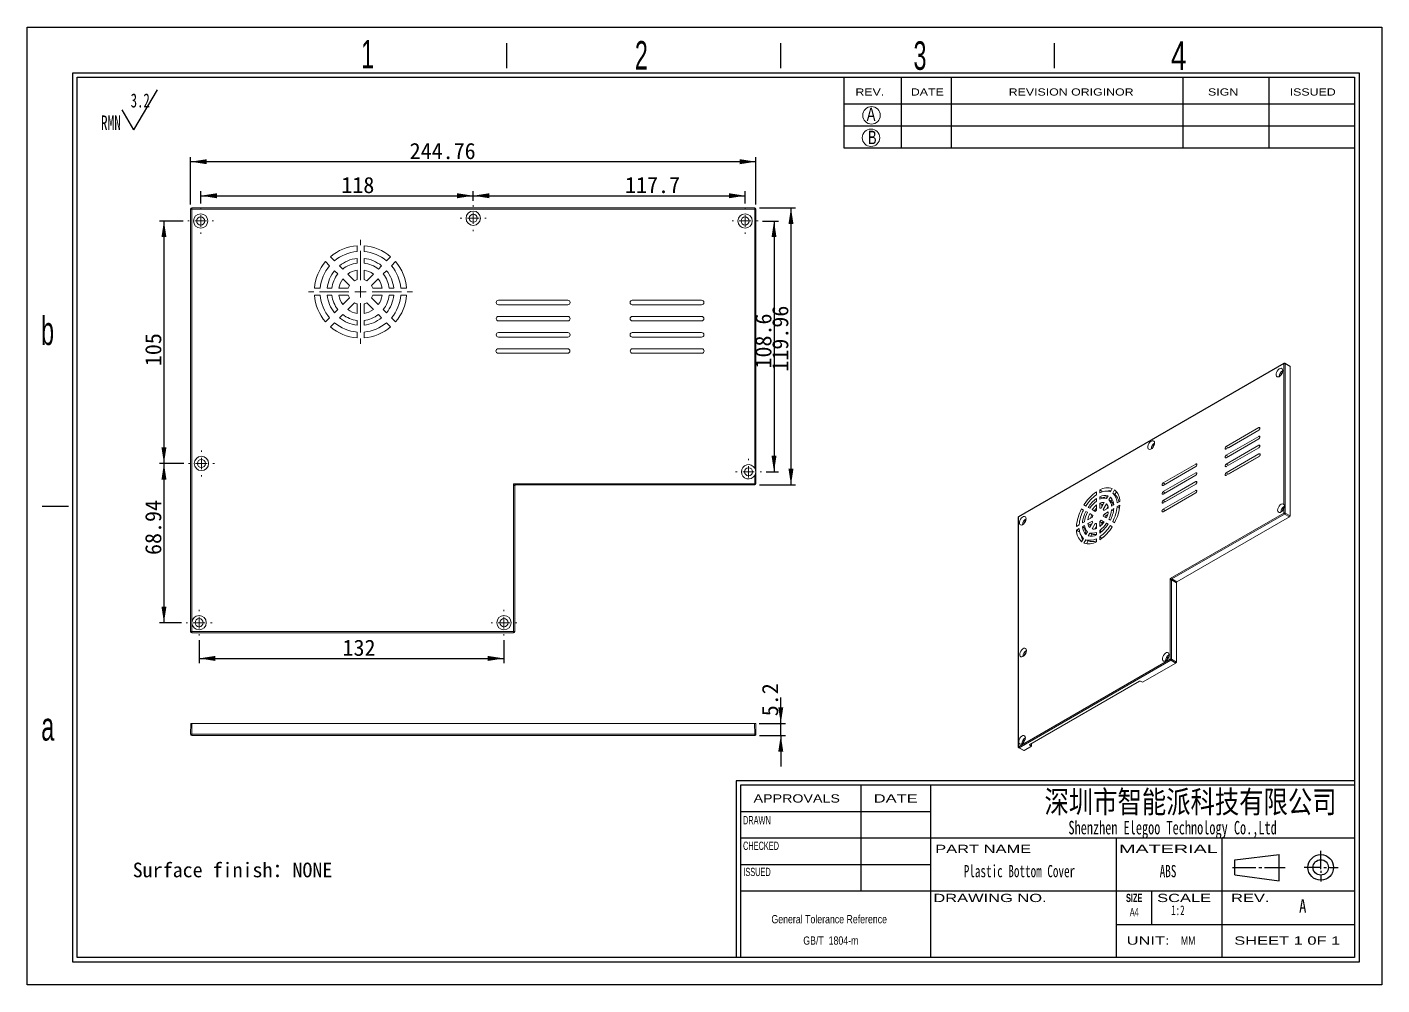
# Model space of a CAD drawing. Header units: millimetres. Extents: x 2 to 295, y 1 to 209.
import ezdxf

# ---------------------------------------------------------------- set-up
doc = ezdxf.new("R2010")
doc.units = ezdxf.units.MM
doc.linetypes.add('CENTER', pattern=[10.16, 6.35, -1.27, 1.27, -1.27])
doc.layers.add('DIM', color=5, linetype='Continuous')
doc.layers.add('SLD-0', color=179, linetype='Continuous')
doc.layers.add('中心线', color=1, linetype='CENTER', lineweight=15)
doc.styles.add('SLDTEXTSTYLE0', font='SIMSUN.TTC', dxfattribs={"width": 0.67})
doc.styles.add('SLDTEXTSTYLE1', font='SIMSUN.TTC', dxfattribs={"width": 0.67})
doc.styles.add('SLDTEXTSTYLE10', font='SIMSUN.TTC', dxfattribs={"width": 0.8, "bigfont": 'bigfont'})
doc.styles.add('SLDTEXTSTYLE11', font='SIMSUN.TTC', dxfattribs={"width": 0.8})
doc.styles.add('SLDTEXTSTYLE12', font='SIMKAI.TTF', dxfattribs={"width": 0.67})
doc.styles.add('SLDTEXTSTYLE13', font='ARIAL.TTF', dxfattribs={"width": 1.7064})
doc.styles.add('SLDTEXTSTYLE14', font='SIMSUN.TTC')
doc.styles.add('SLDTEXTSTYLE2', font='SIMSUN.TTC', dxfattribs={"bigfont": 'bigfont'})
doc.styles.add('SLDTEXTSTYLE3', font='ARIAL.TTF', dxfattribs={"width": 0.63516})
doc.styles.add('SLDTEXTSTYLE4', font='GOTHIC.TTF', dxfattribs={"width": 0.7304})
doc.styles.add('SLDTEXTSTYLE5', font='GOTHIC.TTF', dxfattribs={"width": 0.61171})
doc.styles.add('SLDTEXTSTYLE6', font='ARIALBD.TTF', dxfattribs={"width": 0.63516})
doc.styles.add('SLDTEXTSTYLE7', font='ARIAL.TTF', dxfattribs={"width": 1.422})
doc.styles.add('SLDTEXTSTYLE8', font='ARIAL.TTF', dxfattribs={"width": 0.7584})
doc.styles.add('SLDTEXTSTYLE9', font='ARIAL.TTF', dxfattribs={"width": 1.2324})
doc.dimstyles.new('SLDDIMSTYLE0', dxfattribs={"dimtxt": 3.5, "dimasz": 3.5, "dimexe": 0, "dimexo": 0.0625, "dimgap": 0.875, "dimtad": 2, "dimlfac": 2, "dimrnd": 1e-09, "dimzin": 12, "dimdsep": 46, "dimtxsty": 'SLDTEXTSTYLE0', "dimsah": 1, "dimcen": 0.09, "dimadec": 0, "dimazin": 3, "dimtfac": 1, "dimtofl": 0, "dimtmove": 0, "dimatfit": 3, "dimfxl": 0, "dimfrac": 2, "dimtolj": 1, "dimtzin": 12, "dimarcsym": 0})
doc.dimstyles.new('SLDDIMSTYLE1', dxfattribs={"dimtxt": 3.5, "dimasz": 3.5, "dimexe": 0, "dimexo": 0.0625, "dimgap": 0.875, "dimtad": 2, "dimlfac": 2, "dimrnd": 1e-09, "dimzin": 12, "dimdsep": 46, "dimtxsty": 'SLDTEXTSTYLE0', "dimsah": 1, "dimcen": 0.09, "dimadec": 0, "dimazin": 3, "dimtfac": 1, "dimtmove": 0, "dimatfit": 0, "dimfxl": 0, "dimfrac": 2, "dimtolj": 1, "dimtzin": 12, "dimarcsym": 0})

# ---------------------------------------------------------------- blocks, each defined once
blk = doc.blocks.new('SW_NOTE_0')
at = {"layer": 'SLD-0', "color": 0}
for q in [(12.27, 9.26), (4.6, 4.92)]:
    blk.add_line((7.16, 0.59), q, dxfattribs=at)
at = {"layer": 'SLD-0', "color": 0, "attachment_point": 1, "style": 'SLDTEXTSTYLE0'}
for s, insert, char_height in [('3.2', (6.44, 8.45), 3.032), ('RMN', (0, 3.69), 3.175)]:
    blk.add_mtext(s, dxfattribs=dict(at, insert=insert, char_height=char_height))
blk = doc.blocks.new('SW_NOTE_1')
at = {"layer": 'SLD-0', "color": 0, "char_height": 1.7927, "attachment_point": 2, "style": 'SLDTEXTSTYLE8'}
for s, insert in [('General Tolerance Reference ', (13.02, 2.31)), (' GB/T  1804-m', (13.11, -2.32))]:
    blk.add_mtext(s, dxfattribs=dict(at, insert=insert))
blk = doc.blocks.new('_D')
at = {"layer": 'DIM'}
for p, q in [((37.21, 170.28), (37.21, 180.53)), ((159.59, 179.53), (37.21, 179.53)), ((159.59, 170.28), (159.59, 180.53))]:
    blk.add_line(p, q, dxfattribs=at)
for points in [[(37.21, 179.53), (40.71, 178.99), (40.71, 180.07)], [(159.59, 179.53), (156.09, 180.07), (156.09, 178.99)]]:
    blk.add_solid(points, dxfattribs=at)
at = {"layer": 'DIM', "insert": (84.63, 183.6), "char_height": 3.5, "attachment_point": 1, "style": 'SLDTEXTSTYLE14'}
blk.add_mtext('244.76', dxfattribs=at)
blk = doc.blocks.new('_D_1')
at = {"layer": 'DIM'}
for p, q in [((160.34, 169.53), (168.18, 169.53)), ((167.18, 169.53), (167.18, 109.55)), ((160.34, 109.55), (168.18, 109.55))]:
    blk.add_line(p, q, dxfattribs=at)
for points in [[(167.18, 169.53), (166.64, 166.03), (167.72, 166.03)], [(167.18, 109.55), (167.72, 113.05), (166.64, 113.05)]]:
    blk.add_solid(points, dxfattribs=at)
at = {"layer": 'DIM', "insert": (163.1, 134.07), "char_height": 3.5, "attachment_point": 1, "rotation": 90, "style": 'SLDTEXTSTYLE14'}
blk.add_mtext('119.96', dxfattribs=at)
blk = doc.blocks.new('_D_2')
at = {"layer": 'DIM'}
for p, q in [((39.4, 170.49), (39.4, 173.16)), ((98.4, 171.09), (98.4, 173.16)), ((39.4, 172.16), (98.4, 172.16))]:
    blk.add_line(p, q, dxfattribs=at)
for points in [[(39.4, 172.16), (42.9, 171.62), (42.9, 172.7)], [(98.4, 172.16), (94.9, 172.7), (94.9, 171.62)]]:
    blk.add_solid(points, dxfattribs=at)
at = {"layer": 'DIM', "insert": (69.84, 176.23), "char_height": 3.5, "attachment_point": 1, "style": 'SLDTEXTSTYLE14'}
blk.add_mtext('118', dxfattribs=at)
blk = doc.blocks.new('_D_3')
at = {"layer": 'DIM'}
for p, q in [((98.4, 171.09), (98.4, 173.16)), ((157.25, 170.49), (157.25, 173.16)), ((98.4, 172.16), (157.25, 172.16))]:
    blk.add_line(p, q, dxfattribs=at)
for points in [[(98.4, 172.16), (101.9, 171.62), (101.9, 172.7)], [(157.25, 172.16), (153.75, 172.7), (153.75, 171.62)]]:
    blk.add_solid(points, dxfattribs=at)
at = {"layer": 'DIM', "insert": (131.25, 176.23), "char_height": 3.5, "attachment_point": 1, "style": 'SLDTEXTSTYLE14'}
blk.add_mtext('117.7', dxfattribs=at)
blk = doc.blocks.new('_D_4')
at = {"layer": 'DIM'}
for p, q in [((161.05, 166.69), (164.51, 166.69)), ((163.51, 166.69), (163.51, 112.39)), ((161.8, 112.39), (164.51, 112.39))]:
    blk.add_line(p, q, dxfattribs=at)
for points in [[(163.51, 166.69), (162.97, 163.19), (164.05, 163.19)], [(163.51, 112.39), (164.05, 115.89), (162.97, 115.89)]]:
    blk.add_solid(points, dxfattribs=at)
at = {"layer": 'DIM', "insert": (159.44, 134.75), "char_height": 3.5, "attachment_point": 1, "rotation": 90, "style": 'SLDTEXTSTYLE14'}
blk.add_mtext('108.6', dxfattribs=at)
blk = doc.blocks.new('_D_5')
at = {"layer": 'DIM'}
for p, q in [((39.05, 75.92), (39.05, 70.98)), ((105.05, 75.92), (105.05, 70.98)), ((39.05, 71.98), (105.05, 71.98))]:
    blk.add_line(p, q, dxfattribs=at)
for points in [[(39.05, 71.98), (42.55, 71.44), (42.55, 72.52)], [(105.05, 71.98), (101.55, 72.52), (101.55, 71.44)]]:
    blk.add_solid(points, dxfattribs=at)
at = {"layer": 'DIM', "insert": (70.1, 76.05), "char_height": 3.5, "attachment_point": 1, "style": 'SLDTEXTSTYLE14'}
blk.add_mtext('132', dxfattribs=at)
blk = doc.blocks.new('_D_6')
at = {"layer": 'DIM'}
for p, q in [((35.6, 166.69), (30.44, 166.69)), ((31.44, 166.69), (31.44, 114.19)), ((35.75, 114.19), (30.44, 114.19))]:
    blk.add_line(p, q, dxfattribs=at)
for points in [[(31.44, 166.69), (30.9, 163.19), (31.98, 163.19)], [(31.44, 114.19), (31.98, 117.69), (30.9, 117.69)]]:
    blk.add_solid(points, dxfattribs=at)
at = {"layer": 'DIM', "insert": (27.36, 135.26), "char_height": 3.5, "attachment_point": 1, "rotation": 90, "style": 'SLDTEXTSTYLE14'}
blk.add_mtext('105', dxfattribs=at)
blk = doc.blocks.new('_D_7')
at = {"layer": 'DIM'}
for p, q in [((35.75, 114.19), (30.44, 114.19)), ((31.44, 114.19), (31.44, 79.72)), ((35.25, 79.72), (30.44, 79.72))]:
    blk.add_line(p, q, dxfattribs=at)
for points in [[(31.44, 114.19), (30.9, 110.69), (31.98, 110.69)], [(31.44, 79.72), (31.98, 83.22), (30.9, 83.22)]]:
    blk.add_solid(points, dxfattribs=at)
at = {"layer": 'DIM', "insert": (27.36, 94.38), "char_height": 3.5, "attachment_point": 1, "rotation": 90, "style": 'SLDTEXTSTYLE14'}
blk.add_mtext('68.94', dxfattribs=at)
blk = doc.blocks.new('SW_CENTERMARKSYMBOL_0')
at = {"layer": '中心线', "color": 0}
for p, q in [((0, 2.5), (0, 11.25)), ((-2.5, 0), (-11.25, 0)), ((0, 0), (-1.25, 0)), ((0, 0), (0, 1.25)), ((0, 0), (0, -1.25)), ((0, 0), (1.25, 0)), ((2.5, 0), (11.25, 0)), ((0, -2.5), (0, -11.25))]:
    blk.add_line(p, q, dxfattribs=at)
blk = doc.blocks.new('SW_CENTERMARKSYMBOL_1')
at = {"layer": '中心线', "color": 0}
for p, q in [((-2.5, 0), (-2.8, 0)), ((0, 0), (-1.25, 0)), ((0, 2.5), (0, 2.8)), ((0, 0), (0, 1.25)), ((0, 0), (0, -1.25)), ((0, 0), (1.25, 0)), ((2.5, 0), (2.8, 0)), ((0, -2.5), (0, -2.8))]:
    blk.add_line(p, q, dxfattribs=at)
blk = doc.blocks.new('SW_CENTERMARKSYMBOL_2')
at = {"layer": '中心线', "color": 0}
for p, q in [((-2.5, 0), (-2.8, 0)), ((0, 0), (-1.25, 0)), ((0, 2.5), (0, 2.8)), ((0, 0), (0, 1.25)), ((0, 0), (0, -1.25)), ((0, 0), (1.25, 0)), ((2.5, 0), (2.8, 0)), ((0, -2.5), (0, -2.8))]:
    blk.add_line(p, q, dxfattribs=at)
blk = doc.blocks.new('SW_CENTERMARKSYMBOL_3')
at = {"layer": '中心线', "color": 0}
for p, q in [((-2.5, 0), (-2.8, 0)), ((0, 0), (-1.25, 0)), ((0, 2.5), (0, 2.8)), ((0, 0), (0, 1.25)), ((0, 0), (0, -1.25)), ((0, 0), (1.25, 0)), ((2.5, 0), (2.8, 0)), ((0, -2.5), (0, -2.8))]:
    blk.add_line(p, q, dxfattribs=at)
blk = doc.blocks.new('SW_CENTERMARKSYMBOL_4')
at = {"layer": '中心线', "color": 0}
for p, q in [((-2.5, 0), (-2.8, 0)), ((0, 0), (-1.25, 0)), ((0, 2.5), (0, 2.8)), ((0, 0), (0, 1.25)), ((0, 0), (0, -1.25)), ((0, 0), (1.25, 0)), ((2.5, 0), (2.8, 0)), ((0, -2.5), (0, -2.8))]:
    blk.add_line(p, q, dxfattribs=at)
blk = doc.blocks.new('SW_CENTERMARKSYMBOL_5')
at = {"layer": '中心线', "color": 0}
for p, q in [((-2.5, 0), (-2.8, 0)), ((0, 0), (-1.25, 0)), ((0, 2.5), (0, 2.8)), ((0, 0), (0, 1.25)), ((0, 0), (0, -1.25)), ((0, 0), (1.25, 0)), ((2.5, 0), (2.8, 0)), ((0, -2.5), (0, -2.8))]:
    blk.add_line(p, q, dxfattribs=at)
blk = doc.blocks.new('SW_CENTERMARKSYMBOL_6')
at = {"layer": '中心线', "color": 0}
for p, q in [((-2.5, 0), (-2.8, 0)), ((0, 0), (-1.25, 0)), ((0, 2.5), (0, 2.8)), ((0, 0), (0, 1.25)), ((0, 0), (0, -1.25)), ((0, 0), (1.25, 0)), ((2.5, 0), (2.8, 0)), ((0, -2.5), (0, -2.8))]:
    blk.add_line(p, q, dxfattribs=at)
blk = doc.blocks.new('SW_CENTERMARKSYMBOL_7')
at = {"layer": '中心线', "color": 0}
for p, q in [((-2.5, 0), (-2.8, 0)), ((0, 0), (-1.25, 0)), ((0, 2.5), (0, 2.8)), ((0, 0), (0, 1.25)), ((0, 0), (0, -1.25)), ((0, 0), (1.25, 0)), ((2.5, 0), (2.8, 0)), ((0, -2.5), (0, -2.8))]:
    blk.add_line(p, q, dxfattribs=at)
blk = doc.blocks.new('_D_8')
at = {"layer": 'DIM'}
for p, q in [((164.97, 57.91), (164.97, 63.54)), ((160.3, 57.91), (165.97, 57.91)), ((164.97, 55.31), (164.97, 57.91)), ((160.34, 55.31), (165.97, 55.31)), ((164.97, 55.31), (164.97, 48.58))]:
    blk.add_line(p, q, dxfattribs=at)
for points in [[(164.97, 57.91), (165.51, 61.41), (164.43, 61.41)], [(164.97, 55.31), (164.43, 51.81), (165.51, 51.81)]]:
    blk.add_solid(points, dxfattribs=at)
at = {"layer": 'DIM', "insert": (160.9, 59.46), "char_height": 3.5, "attachment_point": 1, "rotation": 90, "style": 'SLDTEXTSTYLE14'}
blk.add_mtext('5.2', dxfattribs=at)

msp = doc.modelspace()

# ---------------------------------------------------------------- linework, layer by layer
at = {"color": 7, "linetype": 'Continuous', "lineweight": 15}
for p, q in [((37.4561, 169.2818), (37.2062, 169.2818)), ((37.2062, 77.7848), (37.2062, 169.2818)), ((37.4561, 169.5318), (37.4561, 169.2818)), ((37.4561, 169.5318), (159.3381, 169.5318)), ((37.4561, 169.2818), (37.4561, 77.7848)), ((159.3381, 169.2818), (37.4561, 169.2818)), ((159.3381, 169.2818), (159.3381, 169.5318)), ((159.3381, 113.1682), (159.3381, 169.2818)), ((159.5881, 169.2818), (159.3381, 169.2818)), ((159.5881, 169.2818), (159.5881, 109.7998)), ((73.2471, 161.3377), (73.2471, 160.0836)), ((74.7471, 161.3377), (74.7471, 160.0836)), ((67.4763, 158.9473), (68.363, 158.0606)), ((73.2471, 158.5769), (73.2471, 157.5707)), ((74.7471, 158.5769), (74.7471, 157.5707)), ((79.6312, 158.0606), (80.5179, 158.9473)), ((66.4156, 157.8866), (67.3024, 156.9999)), ((68.3678, 155.9345), (69.0793, 155.223)), ((69.4284, 156.9952), (70.14, 156.2836)), ((73.2471, 156.0562), (73.2471, 154.0116)), ((74.7471, 156.0562), (74.7471, 154.0116)), ((77.8543, 156.2836), (78.5658, 156.9952)), ((78.9149, 155.223), (79.6265, 155.9345)), ((80.6919, 156.9999), (81.5786, 157.8866)), ((70.1502, 154.1521), (71.5959, 152.7063)), ((71.2108, 155.2128), (72.6566, 153.767)), ((75.3376, 153.767), (76.7834, 155.2128)), ((76.3983, 152.7063), (77.8441, 154.1521)), ((64.0253, 152.1158), (65.2793, 152.1158)), ((64.0253, 150.6158), (65.2793, 150.6158)), ((66.786, 152.1158), (67.7923, 152.1158)), ((66.786, 150.6158), (67.7923, 150.6158)), ((69.3067, 152.1158), (71.3514, 152.1158)), ((69.3067, 150.6158), (71.3514, 150.6158)), ((70.1502, 148.5795), (71.5959, 150.0253)), ((76.3983, 150.0253), (77.8441, 148.5795)), ((76.6429, 152.1158), (78.6875, 152.1158)), ((76.6429, 150.6158), (78.6875, 150.6158)), ((80.2019, 152.1158), (81.2082, 152.1158)), ((80.2019, 150.6158), (81.2082, 150.6158)), ((82.7149, 152.1158), (83.9689, 152.1158)), ((82.7149, 150.6158), (83.9689, 150.6158)), ((68.3678, 146.7971), (69.0793, 147.5087)), ((71.2108, 147.5189), (72.6566, 148.9647)), ((73.2471, 148.7201), (73.2471, 146.6754)), ((74.7471, 148.7201), (74.7471, 146.6754)), ((75.3376, 148.9647), (76.7834, 147.5189)), ((78.9149, 147.5087), (79.6265, 146.7971)), ((118.8605, 149.5408), (103.8605, 149.5408)), ((103.8605, 148.5408), (118.8605, 148.5408)), ((147.8337, 149.5408), (132.8337, 149.5408)), ((132.8337, 148.5408), (147.8337, 148.5408)), ((66.4156, 144.845), (67.3024, 145.7317)), ((67.4763, 143.7843), (68.363, 144.6711)), ((69.4284, 145.7365), (70.14, 146.448)), ((73.2471, 145.161), (73.2471, 144.1547)), ((74.7471, 145.161), (74.7471, 144.1547)), ((77.8543, 146.448), (78.5658, 145.7365)), ((79.6312, 144.6711), (80.5179, 143.7843)), ((80.6919, 145.7317), (81.5786, 144.845)), ((118.8605, 146.0408), (103.8605, 146.0408)), ((103.8605, 145.0408), (118.8605, 145.0408)), ((147.8337, 146.0408), (132.8337, 146.0408)), ((132.8337, 145.0408), (147.8337, 145.0408)), ((73.2471, 142.648), (73.2471, 141.394)), ((74.7471, 142.648), (74.7471, 141.394)), ((118.8605, 142.5408), (103.8605, 142.5408)), ((103.8605, 141.5408), (118.8605, 141.5408)), ((147.8337, 142.5408), (132.8337, 142.5408)), ((132.8337, 141.5408), (147.8337, 141.5408)), ((118.8105, 139.0408), (103.8105, 139.0408)), ((103.8105, 138.0408), (118.8105, 138.0408)), ((147.8837, 139.0408), (132.8837, 139.0408)), ((132.8837, 138.0408), (147.8837, 138.0408)), ((273.8984, 135.8363), (216.4427, 102.6678)), ((273.9329, 135.9126), (216.4772, 102.7441)), ((273.8984, 105.2902), (273.8984, 135.8363)), ((275.1895, 135.2388), (274.1039, 135.91)), ((274.1361, 135.8351), (274.1361, 103.4554)), ((275.2226, 135.1633), (274.1361, 135.8351)), ((275.2226, 102.8283), (275.2226, 135.1633)), ((268.4752, 121.9593), (261.4041, 117.8773)), ((261.4041, 117.3329), (268.4752, 121.415)), ((268.4812, 121.4185), (261.8755, 117.6051)), ((268.4752, 120.0541), (261.4041, 115.972)), ((261.4041, 115.4277), (268.4752, 119.5097)), ((268.4752, 118.1488), (261.4041, 114.0667)), ((261.8755, 117.6051), (261.4041, 117.8773)), ((261.4041, 113.5224), (268.4752, 117.6044)), ((261.8755, 117.6051), (261.8695, 117.6016)), ((268.4812, 119.5132), (261.8755, 115.6999)), ((268.4812, 117.608), (261.8755, 113.7946)), ((261.8755, 117.6051), (261.8755, 117.605)), ((261.8755, 115.6999), (261.4041, 115.972)), ((268.4987, 116.2571), (261.4277, 112.1751)), ((261.4277, 111.6307), (268.4987, 115.7128)), ((261.8755, 115.6999), (261.8695, 115.6963)), ((261.8755, 115.6999), (261.8755, 115.6998)), ((268.5047, 115.7163), (261.8991, 111.903)), ((159.3381, 109.7998), (159.3381, 111.6135)), ((254.8171, 114.0746), (247.746, 109.9926)), ((247.746, 109.4482), (254.8171, 113.5303)), ((254.8171, 112.1694), (247.746, 108.0873)), ((247.746, 107.543), (254.8171, 111.625)), ((254.8231, 113.5338), (248.2174, 109.7205)), ((254.8231, 111.6286), (248.2174, 107.8152)), ((261.8755, 113.7946), (261.4041, 114.0667)), ((261.8991, 111.903), (261.4277, 112.1751)), ((261.8755, 113.7946), (261.8695, 113.7911)), ((261.8755, 113.7946), (261.8755, 113.7945)), ((261.8991, 111.903), (261.8931, 111.8994)), ((107.1381, 109.7998), (159.3381, 109.7998)), ((107.1381, 77.7848), (107.1381, 109.7998)), ((107.3881, 109.2999), (107.1381, 109.7998)), ((107.1381, 109.7998), (107.638, 109.5499)), ((107.3881, 109.2999), (107.3881, 77.7848)), ((159.3381, 109.5499), (107.638, 109.5499)), ((159.3381, 109.7998), (159.5881, 109.7998)), ((159.3381, 109.5499), (159.3381, 109.7998)), ((236.3242, 108.0368), (236.7422, 108.7608)), ((254.8171, 110.2641), (247.746, 106.1821)), ((248.2174, 109.7205), (247.746, 109.9926)), ((247.746, 105.6377), (254.8171, 109.7198)), ((248.2174, 109.7205), (248.2114, 109.7169)), ((254.8231, 109.7233), (248.2174, 105.9099)), ((248.2174, 109.7205), (248.2174, 109.7204)), ((233.3147, 108.0833), (233.3147, 107.4007)), ((233.3147, 106.5805), (233.3147, 106.0327)), ((234.0218, 108.4915), (234.0218, 107.8089)), ((234.4932, 108.2194), (234.0218, 108.4915)), ((234.0218, 106.9887), (234.0218, 106.4409)), ((234.0218, 106.9887), (234.4932, 106.7166)), ((234.0218, 105.6165), (234.0218, 104.5035)), ((234.0218, 105.6165), (234.4932, 105.3444)), ((234.3002, 104.5311), (234.9817, 105.7115)), ((234.4932, 108.0023), (234.4932, 108.2194)), ((234.4932, 106.6016), (234.4932, 106.7166)), ((235.4865, 106.5859), (235.822, 107.1669)), ((235.9865, 106.2972), (236.322, 106.8781)), ((236.4579, 106.025), (235.9865, 106.2972)), ((236.6961, 106.4376), (236.4579, 106.025)), ((236.8242, 107.748), (237.2422, 108.472)), ((237.2956, 107.4759), (236.8242, 107.748)), ((237.644, 108.0793), (237.2956, 107.4759)), ((237.7779, 105.6399), (238.369, 105.9811)), ((254.7935, 108.3453), (247.7224, 104.2632)), ((247.7224, 103.7189), (254.7935, 107.8009)), ((248.2174, 107.8152), (247.746, 108.0873)), ((248.2174, 105.9099), (247.746, 106.1821)), ((254.7995, 107.8045), (248.1938, 103.9911)), ((248.2174, 107.8152), (248.2114, 107.8117)), ((248.2174, 105.9099), (248.2114, 105.9064)), ((248.2174, 107.8152), (248.2174, 107.8151)), ((248.2174, 105.9099), (248.2174, 105.9099)), ((216.4427, 102.6678), (216.4427, 52.8605)), ((230.0943, 104.3456), (230.5123, 104.1043)), ((230.5943, 105.2117), (231.0123, 104.9703)), ((231.0124, 104.9703), (230.5943, 105.2117)), ((231.0146, 103.8142), (231.35, 103.6205)), ((231.5146, 104.6803), (231.85, 104.4866)), ((231.5146, 104.6803), (231.85, 104.4866)), ((231.8548, 103.329), (232.5363, 102.9354)), ((232.3548, 104.195), (233.0363, 103.8015)), ((232.3548, 104.195), (232.8262, 103.9229)), ((233.0364, 103.8015), (232.8262, 103.9229)), ((233.3147, 105.2083), (233.3147, 104.0953)), ((234.4932, 104.8654), (234.4932, 105.3444)), ((234.8002, 104.2423), (235.4817, 105.4228)), ((235.0786, 104.0816), (234.8002, 104.2423)), ((234.8002, 102.7829), (235.4817, 102.3893)), ((235.2716, 102.5108), (234.8002, 102.7829)), ((234.9155, 103.9874), (235.8793, 104.5439)), ((234.9155, 103.1709), (235.8793, 103.7273)), ((235.3869, 102.8988), (234.9155, 103.1709)), ((235.7499, 103.1084), (235.3869, 102.8988)), ((235.7991, 104.8838), (235.4645, 104.3044)), ((236.5932, 104.956), (237.0676, 105.2298)), ((236.5932, 104.1395), (237.0676, 104.4133)), ((237.0002, 103.9045), (236.5932, 104.1395)), ((237.7779, 104.8233), (238.369, 105.1646)), ((238.2493, 104.5512), (237.7779, 104.8233)), ((238.3096, 104.586), (238.2493, 104.5512)), ((248.1938, 103.9911), (247.7224, 104.2632)), ((248.1938, 103.9911), (248.1878, 103.9875)), ((248.2174, 104.0047), (248.2174, 104.0046)), ((249.2911, 89.2511), (273.8984, 103.4566)), ((274.0183, 103.2514), (249.6466, 89.1819)), ((273.8984, 103.4566), (273.8984, 104.4439)), ((275.1047, 102.6242), (274.0183, 103.2514)), ((274.1361, 103.4554), (275.2226, 102.8283)), ((216.3939, 102.5998), (216.3939, 52.7924)), ((228.9675, 100.5537), (229.5586, 100.895)), ((228.9675, 99.7372), (229.5586, 100.0785)), ((229.4389, 99.4651), (228.9675, 99.7372)), ((230.2689, 101.305), (230.7433, 101.5789)), ((230.2689, 100.4885), (230.7433, 100.7623)), ((230.2689, 100.4885), (230.7403, 100.2164)), ((230.8398, 100.2738), (230.7403, 100.2164)), ((231.4572, 101.991), (232.421, 102.5474)), ((231.4572, 101.1745), (232.421, 101.7309)), ((231.4572, 101.1745), (231.9286, 100.9023)), ((231.8548, 100.2955), (232.5363, 101.476)), ((232.3434, 101.1418), (231.9286, 100.9023)), ((232.3548, 100.0068), (233.0363, 101.1873)), ((233.3147, 100.5808), (232.9802, 100.0013)), ((233.0363, 101.1873), (233.3147, 101.0266)), ((233.3147, 101.2148), (233.3147, 100.1018)), ((234.0218, 101.623), (234.0218, 100.51)), ((234.4932, 101.3509), (234.0218, 101.623)), ((234.3002, 101.9169), (234.9817, 101.5233)), ((234.4932, 100.9316), (234.4932, 101.3509)), ((235.4818, 102.3894), (235.2716, 102.5108)), ((235.4865, 101.2318), (235.822, 101.0381)), ((235.9865, 102.0978), (236.322, 101.9041)), ((236.322, 101.9041), (235.9865, 102.0978)), ((236.3242, 100.748), (236.7422, 100.5067)), ((236.8242, 101.6141), (237.2422, 101.3727)), ((237.2422, 101.3727), (236.8242, 101.6141)), ((250.7331, 88.5547), (275.1047, 102.6242)), ((229.6268, 99.5735), (229.4389, 99.4651)), ((230.0943, 97.2463), (230.5123, 97.9703)), ((230.5943, 96.9576), (231.0123, 97.6816)), ((231.0123, 97.6816), (231.4837, 97.4094)), ((231.0146, 98.8402), (231.35, 99.4212)), ((231.4837, 97.4094), (231.1353, 96.8059)), ((231.5146, 98.5515), (231.85, 99.1324)), ((231.85, 99.1324), (232.3214, 98.8603)), ((232.3214, 98.8603), (232.0831, 98.4476)), ((233.3147, 99.2774), (233.3147, 98.7296)), ((233.3147, 97.9094), (233.3147, 97.2268)), ((234.0218, 99.6856), (234.0218, 99.1378)), ((234.4289, 99.4506), (234.0218, 99.6856)), ((234.0218, 98.3176), (234.0218, 97.635)), ((234.4932, 98.0455), (234.0218, 98.3176)), ((234.4932, 97.9758), (234.4932, 98.0455)), ((249.2911, 71.8234), (249.2911, 89.2511)), ((249.5288, 88.9778), (249.5288, 71.8222)), ((250.6152, 88.3506), (249.5288, 88.9778)), ((249.6466, 89.1819), (250.7331, 88.5547)), ((250.6152, 71.1951), (250.6152, 88.3506)), ((37.2062, 77.7848), (37.4561, 77.7848)), ((37.4561, 77.7848), (107.1381, 77.7848)), ((37.4561, 77.7848), (37.4561, 77.5349)), ((107.1381, 77.5349), (37.4561, 77.5349)), ((107.1381, 77.5349), (107.1381, 77.7848)), ((107.1381, 77.7848), (107.3881, 77.7848)), ((216.4427, 52.8605), (249.2911, 71.8234)), ((249.411, 71.6182), (216.5626, 52.6552)), ((243.2778, 66.8232), (250.4974, 70.991)), ((250.4974, 70.991), (249.411, 71.6182)), ((249.5288, 71.8222), (250.6152, 71.1951)), ((242.6414, 67.044), (218.8608, 53.3158)), ((242.8771, 67.0464), (243.2778, 66.8232)), ((37.2062, 55.5652), (37.2471, 57.9108)), ((37.2471, 57.9108), (37.4971, 57.9108)), ((37.4971, 57.9108), (37.4561, 55.5652)), ((159.2971, 57.9108), (37.4971, 57.9108)), ((159.3381, 55.5652), (159.2971, 57.9108)), ((159.2971, 57.9108), (159.5471, 57.9108)), ((159.5471, 57.9108), (159.5881, 55.5652)), ((37.4561, 55.5652), (37.4561, 55.3108)), ((37.4561, 55.5652), (159.3381, 55.5652)), ((159.3381, 55.3108), (37.4561, 55.3108)), ((159.3381, 55.3108), (159.3381, 55.5652)), ((217.6876, 52.0503), (219.2615, 52.9588)), ((219.2615, 52.9588), (218.8608, 53.1821)), ((219.2269, 53.4437), (219.1547, 53.4854)), ((219.2615, 52.9588), (219.2615, 53.3674)), ((216.4816, 52.6456), (217.6058, 52.0412)), ((216.5626, 52.6552), (217.6876, 52.0503))]:
    msp.add_line(p, q, dxfattribs=at)
at = {"color": 8, "linetype": 'Continuous', "lineweight": 15}
for p, q in [((268.7109, 121.8232), (268.4752, 121.9593)), ((268.7109, 119.918), (268.4752, 120.0541)), ((268.7109, 118.0127), (268.4752, 118.1488)), ((268.7344, 116.1211), (268.4987, 116.2571)), ((255.0528, 113.9386), (254.8171, 114.0746)), ((255.0528, 112.0333), (254.8171, 112.1694)), ((255.0528, 110.1281), (254.8171, 110.2641)), ((255.0292, 108.2092), (254.7935, 108.3453)), ((218.8608, 53.3158), (218.8608, 53.1821)), ((219.2615, 53.3674), (219.1058, 53.4572))]:
    msp.add_line(p, q, dxfattribs=at)
at = {"color": 7, "linetype": 'Continuous', "lineweight": 15, "flags": 128}
for points in [[(273.6434, 134.2786), (273.6038, 134.5297), (273.4893, 134.7079), (273.3123, 134.7939), (273.092, 134.7783), (272.8523, 134.6629), (272.6192, 134.4601), (272.4178, 134.1919), (272.2701, 133.8874), (272.192, 133.5796), (272.192, 133.3019), (272.2701, 133.0843), (272.4178, 132.9504), (272.6192, 132.9147), (272.8523, 132.9811), (273.092, 133.1424), (273.3123, 133.3812), (273.4893, 133.6714), (273.6038, 133.9818), (273.6434, 134.2786)], [(268.4752, 121.415), (268.5654, 121.4877), (268.6418, 121.5909), (268.6929, 121.7087), (268.7109, 121.8232), (268.6929, 121.917), (268.6418, 121.9758), (268.5654, 121.9907), (268.4752, 121.9593)], [(245.9012, 118.59), (245.8616, 118.8412), (245.7471, 119.0193), (245.5702, 119.1053), (245.3499, 119.0897), (245.1102, 118.9743), (244.877, 118.7715), (244.6756, 118.5033), (244.5279, 118.1988), (244.4498, 117.891), (244.4498, 117.6133), (244.5279, 117.3957), (244.6756, 117.2618), (244.877, 117.2261), (245.1102, 117.2925), (245.3499, 117.4538), (245.5702, 117.6926), (245.7471, 117.9828), (245.8616, 118.2932), (245.9012, 118.59)], [(261.4041, 117.8773), (261.3139, 117.8045), (261.2374, 117.7013), (261.1863, 117.5835), (261.1684, 117.469), (261.1863, 117.3752), (261.2374, 117.3164), (261.3139, 117.3016), (261.4041, 117.3329)], [(268.4752, 119.5097), (268.5654, 119.5825), (268.6418, 119.6856), (268.6929, 119.8034), (268.7109, 119.9179), (268.6929, 120.0117), (268.6418, 120.0705), (268.5654, 120.0854), (268.4752, 120.0541)], [(268.4752, 117.6044), (268.5654, 117.6772), (268.6418, 117.7804), (268.6929, 117.8982), (268.7109, 118.0127), (268.6929, 118.1065), (268.6418, 118.1653), (268.5654, 118.1801), (268.4752, 118.1488)], [(261.4041, 115.972), (261.3139, 115.8992), (261.2374, 115.7961), (261.1863, 115.6783), (261.1684, 115.5638), (261.1863, 115.47), (261.2374, 115.4112), (261.3139, 115.3963), (261.4041, 115.4277)], [(268.4987, 115.7128), (268.5889, 115.7856), (268.6654, 115.8887), (268.7165, 116.0065), (268.7344, 116.121), (268.7165, 116.2148), (268.6654, 116.2736), (268.5889, 116.2885), (268.4987, 116.2571)], [(254.8171, 113.5303), (254.9072, 113.6031), (254.9837, 113.7062), (255.0348, 113.824), (255.0528, 113.9385), (255.0348, 114.0323), (254.9837, 114.0911), (254.9072, 114.106), (254.8171, 114.0746)], [(254.8171, 111.625), (254.9072, 111.6978), (254.9837, 111.801), (255.0348, 111.9188), (255.0528, 112.0333), (255.0348, 112.1271), (254.9837, 112.1859), (254.9072, 112.2007), (254.8171, 112.1694)], [(261.4041, 114.0667), (261.3139, 113.994), (261.2374, 113.8908), (261.1863, 113.773), (261.1684, 113.6585), (261.1863, 113.5647), (261.2374, 113.5059), (261.3139, 113.491), (261.4041, 113.5224)], [(261.4277, 112.1751), (261.3375, 112.1023), (261.261, 111.9992), (261.2099, 111.8814), (261.192, 111.7668), (261.2099, 111.673), (261.261, 111.6142), (261.3375, 111.5994), (261.4277, 111.6307)], [(247.746, 109.9926), (247.6558, 109.9198), (247.5793, 109.8167), (247.5282, 109.6989), (247.5103, 109.5844), (247.5282, 109.4906), (247.5793, 109.4318), (247.6558, 109.4169), (247.746, 109.4482)], [(254.8171, 109.7198), (254.9072, 109.7926), (254.9837, 109.8957), (255.0348, 110.0135), (255.0528, 110.128), (255.0348, 110.2218), (254.9837, 110.2806), (254.9072, 110.2955), (254.8171, 110.2641)], [(236.531, 108.3949), (236.0678, 108.333), (235.5293, 108.1843)], [(247.746, 108.0873), (247.6558, 108.0146), (247.5793, 107.9114), (247.5282, 107.7936), (247.5103, 107.6791), (247.5282, 107.5853), (247.5793, 107.5265), (247.6558, 107.5116), (247.746, 107.543)], [(247.746, 106.1821), (247.6558, 106.1093), (247.5793, 106.0062), (247.5282, 105.8884), (247.5103, 105.7738), (247.5282, 105.68), (247.5793, 105.6212), (247.6558, 105.6064), (247.746, 105.6377)], [(254.7935, 107.8009), (254.8837, 107.8737), (254.9601, 107.9768), (255.0112, 108.0946), (255.0292, 108.2091), (255.0112, 108.3029), (254.9601, 108.3618), (254.8837, 108.3766), (254.7935, 108.3453)], [(218.0883, 102.2074), (218.0487, 102.4585), (217.9343, 102.6367), (217.7573, 102.7227), (217.537, 102.7071), (217.2973, 102.5916), (217.0641, 102.3888), (216.8628, 102.1207), (216.715, 101.8162), (216.6369, 101.5084), (216.6369, 101.2306), (216.715, 101.013), (216.8628, 100.8791), (217.0641, 100.8435), (217.2973, 100.9099), (217.537, 101.0712), (217.7573, 101.3099), (217.9343, 101.6002), (218.0487, 101.9106), (218.0883, 102.2074)], [(247.7224, 104.2632), (247.6322, 104.1904), (247.5557, 104.0873), (247.5047, 103.9695), (247.4867, 103.855), (247.5047, 103.7612), (247.5557, 103.7024), (247.6322, 103.6875), (247.7224, 103.7189)], [(273.8984, 105.2902), (273.7472, 105.415), (273.545, 105.443), (273.3132, 105.3713), (273.0765, 105.2074), (272.8599, 104.9688), (272.6864, 104.6807), (272.5743, 104.3737), (272.5356, 104.0803), (272.5743, 103.8316), (272.6864, 103.654), (272.8599, 103.5663), (273.0765, 103.5778), (273.3132, 103.6873), (273.545, 103.8831), (273.7472, 104.1446), (273.8984, 104.4439)], [(218.159, 73.6693), (218.1195, 73.9204), (218.005, 74.0986), (217.828, 74.1846), (217.6077, 74.169), (217.368, 74.0535), (217.1349, 73.8507), (216.9335, 73.5826), (216.7858, 73.2781), (216.7077, 72.9703), (216.7077, 72.6925), (216.7858, 72.4749), (216.9335, 72.341), (217.1349, 72.3053), (217.368, 72.3718), (217.6077, 72.5331), (217.828, 72.7718), (218.005, 73.0621), (218.1195, 73.3725), (218.159, 73.6693)], [(249.036, 72.7314), (248.9964, 72.9825), (248.882, 73.1607), (248.705, 73.2467), (248.4847, 73.2311), (248.245, 73.1156), (248.0119, 72.9128), (247.8105, 72.6447), (247.6628, 72.3402), (247.5847, 72.0324), (247.5847, 71.7546), (247.6628, 71.537), (247.8105, 71.4031), (248.0119, 71.3675), (248.245, 71.4339), (248.4847, 71.5952), (248.705, 71.8339), (248.882, 72.1242), (248.9964, 72.4346), (249.036, 72.7314)], [(217.9233, 54.7704), (217.8838, 55.0215), (217.7693, 55.1997), (217.5923, 55.2857), (217.372, 55.2701), (217.1323, 55.1546), (216.8992, 54.9519), (216.6978, 54.6837), (216.5501, 54.3792), (216.472, 54.0714), (216.472, 53.7937), (216.5501, 53.576), (216.6978, 53.4421), (216.8992, 53.4065), (217.1323, 53.4729), (217.372, 53.6342), (217.5923, 53.8729), (217.7693, 54.1632), (217.8838, 54.4736), (217.9233, 54.7704)]]:
    msp.add_lwpolyline(points, dxfattribs=at)
at = {"color": 7, "linetype": 'Continuous', "lineweight": 15}
for centre, radius in [((39.3971, 166.6908), 1.55), ((39.3971, 166.6908), 0.875), ((98.3971, 167.2908), 1.55), ((98.3971, 167.2908), 0.875), ((157.2471, 166.6908), 1.55), ((157.2471, 166.6908), 0.875), ((39.5471, 114.1908), 1.55), ((39.5471, 114.1908), 0.875), ((157.9971, 112.3908), 0.875), ((39.0471, 79.7232), 1.55), ((39.0471, 79.7232), 0.875), ((105.0471, 79.7232), 1.55), ((105.0471, 79.7232), 0.875)]:
    msp.add_circle(centre, radius, dxfattribs=at)
for centre, radius, start, end in [((37.4561, 169.2818), 0.25, 90, 180), ((159.3381, 169.2818), 0.25, 0, 90), ((73.9971, 151.3658), 10, 94.301222, 130.698778), ((73.9971, 151.3658), 10, 49.301222, 85.698778), ((73.9971, 151.3658), 8.75, 94.9171, 130.0829), ((73.9971, 151.3658), 7.25, 95.937772, 129.062228), ((73.9971, 151.3658), 8.75, 49.9171, 85.0829), ((73.9971, 151.3658), 7.25, 50.937772, 84.062228), ((73.9971, 151.3658), 10, 139.301222, 175.698778), ((73.9971, 151.3658), 8.75, 139.9171, 175.0829), ((73.9971, 151.3658), 7.25, 140.937772, 174.062228), ((73.9971, 151.3658), 6.25, 96.892103, 128.107897), ((73.9971, 151.3658), 4.75, 99.08472, 125.91528), ((73.9971, 151.3658), 6.25, 51.892103, 83.107897), ((73.9971, 151.3658), 4.75, 54.08472, 80.91528), ((73.9971, 151.3658), 7.25, 5.937772, 39.062228), ((73.9971, 151.3658), 8.75, 4.9171, 40.0829), ((73.9971, 151.3658), 10, 4.301222, 40.698778), ((73.9971, 151.3658), 6.25, 141.892103, 173.107897), ((73.9971, 151.3658), 4.75, 144.08472, 170.91528), ((73.9971, 151.3658), 2.75, 150.82662, 164.17338), ((73.9971, 151.3658), 2.75, 105.82662, 119.17338), ((73.9971, 151.3658), 2.75, 60.82662, 74.17338), ((73.9971, 151.3658), 2.75, 15.82662, 29.17338), ((73.9971, 151.3658), 4.75, 9.08472, 35.91528), ((73.9971, 151.3658), 6.25, 6.892103, 38.107897), ((73.9971, 151.3658), 10, 184.301222, 220.698778), ((73.9971, 151.3658), 8.75, 184.9171, 220.0829), ((73.9971, 151.3658), 7.25, 185.937772, 219.062228), ((73.9971, 151.3658), 6.25, 186.892103, 218.107897), ((73.9971, 151.3658), 4.75, 189.08472, 215.91528), ((73.9971, 151.3658), 2.75, 195.82662, 209.17338), ((73.9971, 151.3658), 2.75, 330.82662, 344.17338), ((73.9971, 151.3658), 4.75, 324.08472, 350.91528), ((73.9971, 151.3658), 6.25, 321.892103, 353.107897), ((73.9971, 151.3658), 7.25, 320.937772, 354.062228), ((73.9971, 151.3658), 8.75, 319.9171, 355.0829), ((73.9971, 151.3658), 10, 319.301222, 355.698778), ((73.9971, 151.3658), 4.75, 234.08472, 260.91528), ((73.9971, 151.3658), 2.75, 240.82662, 254.17338), ((73.9971, 151.3658), 2.75, 285.82662, 299.17338), ((73.9971, 151.3658), 4.75, 279.08472, 305.91528), ((103.8605, 149.0408), 0.5, 90, 270), ((118.8605, 149.0408), 0.5, 270, 90), ((132.8337, 149.0408), 0.5, 90, 270), ((147.8337, 149.0408), 0.5, 270, 90), ((73.9971, 151.3658), 10, 229.301222, 265.698778), ((73.9971, 151.3658), 8.75, 229.9171, 265.0829), ((73.9971, 151.3658), 7.25, 230.937772, 264.062228), ((73.9971, 151.3658), 6.25, 231.892103, 263.107897), ((73.9971, 151.3658), 6.25, 276.892103, 308.107897), ((73.9971, 151.3658), 7.25, 275.937772, 309.062228), ((73.9971, 151.3658), 8.75, 274.9171, 310.0829), ((73.9971, 151.3658), 10, 274.301222, 310.698778), ((103.8605, 145.5408), 0.5, 90, 270), ((118.8605, 145.5408), 0.5, 270, 90), ((132.8337, 145.5408), 0.5, 90, 270), ((147.8337, 145.5408), 0.5, 270, 90), ((103.8605, 142.0408), 0.5, 90, 270), ((118.8605, 142.0408), 0.5, 270, 90), ((132.8337, 142.0408), 0.5, 90, 270), ((147.8337, 142.0408), 0.5, 270, 90), ((103.8105, 138.5408), 0.5, 90, 270), ((118.8105, 138.5408), 0.5, 270, 90), ((132.8837, 138.5408), 0.5, 90, 270), ((147.8837, 138.5408), 0.5, 270, 90), ((274.0161, 135.6095), 0.2555, 61.981517, 117.441186), ((274.0162, 135.7682), 0.1667, 58.27094, 119.997312), ((274.4169, 132.9884), 1.5275, 120.442154, 179.563222), ((274.1215, 133.159), 0.9176, 126.12626, 173.879117), ((246.6747, 117.2999), 1.5275, 120.442154, 179.563222), ((246.3794, 117.4704), 0.9176, 126.12626, 173.879117), ((157.9971, 112.3908), 1.55, 30.100249, 329.899751), ((107.6381, 109.2998), 0.2501, 90.020437, 179.979563), ((159.3381, 109.7998), 0.25, 270, 0), ((235.6803, 105.6121), 3.3229, 71.363469, 119.940751), ((238.8581, 100.1076), 9.7129, 124.8004, 148.298663), ((238.2204, 100.4477), 8.5094, 125.204756, 147.894307), ((237.4545, 100.856), 7.0645, 125.873345, 147.225718), ((236.9433, 101.1284), 6.1007, 126.496835, 146.602228), ((235.4354, 105.2718), 2.9043, 72.179303, 119.124918), ((235.141, 104.8633), 2.4021, 73.532771, 117.771449), ((234.9445, 104.5908), 2.0675, 74.799778, 116.504442), ((234.6485, 104.1813), 1.5661, 77.715813, 113.588408), ((235.7113, 104.227), 2.7716, 89.721787, 116.071507), ((234.5291, 104.83), 2.068, 3.492017, 45.189565), ((234.6667, 105.1365), 2.4027, 2.225207, 46.456376), ((235.2012, 104.6941), 1.8305, 15.147068, 46.641624), ((234.8732, 105.5957), 2.905, 0.871945, 47.809638), ((235.0453, 105.9779), 3.3238, 0.056234, 48.625349), ((235.4905, 105.4327), 2.7264, 9.287203, 48.540664), ((216.5605, 102.5998), 0.1667, 119.997312, 180), ((238.6475, 99.7405), 9.7142, 151.701756, 175.198017), ((238.034, 100.1228), 8.5105, 152.106077, 174.793696), ((237.2972, 100.5818), 7.0654, 152.77461, 174.125164), ((236.8055, 100.8884), 6.1015, 153.398046, 173.501728), ((236.0666, 101.3493), 4.6539, 154.824929, 172.074844), ((236.8943, 100.9433), 5.0334, 155.170942, 163.915351), ((236.1747, 101.5377), 4.6533, 127.92384, 145.175222), ((235.0741, 101.9702), 2.7151, 159.175021, 167.724753), ((236.9255, 101.0361), 5.0138, 136.068596, 144.845804), ((235.1409, 102.0866), 2.7148, 132.274302, 140.824761), ((234.2486, 103.6322), 0.9004, 86.715854, 104.588366), ((235.2383, 103.4703), 2.0168, 101.74473, 111.680466), ((234.0472, 103.7482), 0.9006, 15.406112, 33.275471), ((232.2624, 103.7482), 2.7151, 339.175021, 347.724753), ((232.7338, 103.476), 2.7151, 339.175021, 347.724753), ((234.3226, 104.369), 1.5665, 6.407587, 42.273996), ((231.2699, 104.369), 4.6539, 334.824929, 352.074844), ((230.531, 104.83), 6.1015, 333.398046, 353.501728), ((230.0393, 105.1365), 7.0654, 332.77461, 354.125164), ((229.3025, 105.5956), 8.5105, 332.106077, 354.793696), ((228.689, 105.9778), 9.7142, 331.701756, 355.198017), ((231.2378, 105.074), 7.0309, 348.331036, 355.735514), ((274.7587, 103.6386), 1.5156, 118.526022, 179.741176), ((274.473, 103.8051), 0.9154, 125.41834, 173.914945), ((274.0161, 103.2299), 0.2555, 61.981517, 117.441186), ((274.1536, 103.468), 0.2554, 182.554596, 238.022796), ((273.8875, 103.4629), 0.2487, 301.721522, 358.278478), ((218.8619, 100.9172), 1.5275, 120.442154, 179.563222), ((218.5665, 101.0877), 0.9176, 126.12626, 173.879117), ((232.2913, 99.7405), 3.3238, 180.056234, 228.625349), ((232.4633, 100.1227), 2.905, 180.871945, 227.809638), ((232.6698, 100.5818), 2.4027, 182.225207, 226.456376), ((233.5062, 100.4061), 2.7724, 183.925133, 210.270034), ((232.8074, 100.8883), 2.068, 183.492017, 225.189565), ((233.0139, 101.3493), 1.5665, 186.407587, 222.273996), ((233.9247, 101.1941), 2.0173, 188.315409, 198.249286), ((232.688, 101.5371), 1.5661, 257.715813, 293.588408), ((233.2893, 101.9701), 0.9006, 195.406112, 213.275471), ((233.0879, 102.0862), 0.9004, 266.715854, 284.588366), ((232.1956, 103.6318), 2.7148, 312.274302, 320.824761), ((231.1618, 104.1806), 4.6533, 307.92384, 325.175222), ((230.3932, 104.5899), 6.1007, 306.496835, 326.602228), ((229.882, 104.8623), 7.0645, 305.873345, 327.225718), ((229.1161, 105.2706), 8.5094, 305.204756, 327.894307), ((228.4785, 105.6107), 9.7129, 304.8004, 328.298663), ((232.667, 103.3596), 2.7148, 312.274302, 320.824761), ((233.6889, 99.2581), 3.7622, 190.313127, 205.939607), ((231.6562, 100.1063), 3.3229, 251.363469, 299.940751), ((231.9011, 100.4465), 2.9043, 252.179303, 299.124918), ((232.3529, 99.8898), 2.6282, 250.688277, 291.466536), ((232.1955, 100.855), 2.4021, 253.532771, 297.771449), ((232.3921, 101.1276), 2.0675, 254.799778, 296.504442), ((232.8458, 100.6136), 1.8301, 253.347583, 284.845043), ((230.5354, 103.8556), 7.03, 304.262648, 311.674666), ((249.7774, 88.9703), 0.2487, 121.721522, 178.278478), ((37.4561, 77.7848), 0.25, 180, 270), ((107.1381, 77.7848), 0.25, 270, 0), ((218.9326, 72.3791), 1.5275, 120.442154, 179.563222), ((218.6372, 72.5496), 0.9176, 126.12626, 173.879117), ((249.8096, 71.4412), 1.5275, 120.442154, 179.563222), ((249.5142, 71.6117), 0.9176, 126.12626, 173.879117), ((249.4088, 71.5967), 0.2555, 61.981517, 117.441186), ((249.5462, 71.8348), 0.2554, 182.554596, 238.022796), ((249.2802, 71.8297), 0.2487, 301.721522, 358.278478), ((37.4561, 55.5608), 0.25, 179, 270), ((37.3311, 51.9833), 3.5841, 88.001617, 91.998383), ((159.4631, 51.9833), 3.5841, 88.001617, 91.998383), ((159.3381, 55.5608), 0.25, 270, 1), ((216.6979, 52.8719), 0.2554, 182.554596, 238.022796), ((218.6969, 53.4802), 1.5275, 120.442154, 179.563222), ((218.4015, 53.6508), 0.9176, 126.12626, 173.879117), ((219.1792, 53.3761), 0.0827, 353.93638, 54.751439), ((216.5605, 52.7924), 0.1667, 180, 241.734432)]:
    msp.add_arc(centre, radius, start, end, dxfattribs=at)
at = {"color": 8, "linetype": 'Continuous', "lineweight": 15}
for centre, radius, start, end in [((273.9817, 135.8446), 0.0837, 125.629928, 185.682252), ((274.0543, 135.8443), 0.0824, 353.598518, 52.967048), ((216.4771, 102.5916), 0.0837, 114.313361, 174.366498), ((216.5259, 102.6761), 0.0837, 125.629928, 185.682252), ((216.4771, 52.7842), 0.0837, 114.313361, 174.366498), ((216.5137, 52.7215), 0.0823, 247.034806, 306.398087)]:
    msp.add_arc(centre, radius, start, end, dxfattribs=at)
at = {"color": 7, "linetype": 'Continuous', "lineweight": 15}
for centre, major_axis, ratio, start_param, end_param in [((275.1047, 135.0952), (0.0834, 0.1444), 0.57720571, 5.49785822, 6.26573591), ((275.1047, 102.7603), (0.0833, 0.1443), 0.57755743, 3.9270618, 5.49755354), ((249.4089, 89.1831), (0.2634, -0.0321), 0.22767006, 0.47394982, 2.06219943), ((249.4089, 89.1831), (-0.1595, 0.2121), 0.22776245, 1.07946197, 2.66771159), ((250.7331, 88.4186), (0.0833, 0.1443), 0.57755743, 0.78546914, 2.35596088), ((250.4974, 71.1271), (0.0833, 0.1443), 0.57755743, 3.9270618, 5.49755354), ((242.7593, 66.9784), (0.1667, 0.0025), 0.56712456, 0.77697225, 2.34776858), ((218.9786, 53.2501), (0.1667, 0.0025), 0.56712456, 2.34776858, 3.91856491), ((217.6877, 52.1864), (0.0834, 0.1444), 0.57720571, 3.15904205, 3.92675731)]:
    msp.add_ellipse(centre, major_axis=major_axis, ratio=ratio, start_param=start_param, end_param=end_param, dxfattribs=at)
for points in [[(159.3381, 111.6135), (159.4078, 111.7338), (159.4594, 111.8593), (159.5118, 112.055), (159.5249, 112.1208), (159.5426, 112.2552), (159.5472, 112.3247), (159.5469, 112.5307), (159.5286, 112.6649), (159.4587, 112.924), (159.4079, 113.0477), (159.3381, 113.1682)], [(273.8984, 104.4439), (273.9313, 104.5284), (273.9682, 104.6034), (274.0127, 104.7128), (274.0257, 104.7483), (274.0446, 104.8202), (274.0502, 104.8572), (274.0498, 104.9694), (274.0268, 105.0458), (273.9677, 105.1829), (273.9313, 105.2436), (273.8984, 105.2902)]]:
    msp.add_open_spline(points, degree=3, knots=[0, 0, 0, 0, 0.25, 0.25, 0.375, 0.375, 0.5, 0.5, 0.75, 0.75, 1, 1, 1, 1], dxfattribs=at)
at = {"layer": 'SLD-0'}
for p, q in [((1.812, 208.6737), (295.1066, 208.6737)), ((1.812, 1.2938), (1.812, 208.6737)), ((295.1066, 208.6737), (295.1066, 1.2938)), ((12.6748, 7.2189), (12.6748, 197.811)), ((12.6748, 197.811), (289.1814, 197.811)), ((252.0174, 197.811), (252.0174, 182.5137)), ((270.5994, 197.811), (270.5994, 182.5137)), ((289.1814, 197.811), (289.1814, 7.2189)), ((289.1814, 7.2189), (12.6748, 7.2189)), ((295.1066, 1.2938), (1.812, 1.2938))]:
    msp.add_line(p, q, dxfattribs=at)
at = {"layer": 'SLD-0', "color": 6, "linetype": 'Continuous'}
for p, q in [((105.701, 199.786), (105.701, 205.1695)), ((164.9525, 199.786), (164.9525, 205.1695)), ((224.2039, 199.786), (224.2039, 205.1695)), ((11.6873, 6.2314), (11.6873, 198.7985)), ((11.6873, 198.7985), (290.1689, 198.7985)), ((290.1689, 198.7985), (290.1689, 6.2314)), ((10.8046, 104.8527), (5.0681, 104.8527)), ((290.1689, 6.2314), (11.6873, 6.2314))]:
    msp.add_line(p, q, dxfattribs=at)
at = {"layer": 'SLD-0', "color": 179, "linetype": 'Continuous'}
for p, q in [((178.6588, 197.811), (178.6588, 182.5137)), ((191.0502, 197.811), (191.0502, 182.5137)), ((201.8863, 197.811), (201.8863, 182.5137)), ((178.6588, 192.0745), (289.1814, 192.0745)), ((178.6588, 187.2941), (289.1814, 187.2941)), ((178.6588, 182.5137), (289.1814, 182.5137)), ((289.1814, 45.4622), (155.3299, 45.4622)), ((155.3299, 45.4622), (155.3299, 7.2189)), ((289.1814, 44.5061), (156.286, 44.5061)), ((156.286, 44.5061), (156.286, 7.2189)), ((182.2808, 44.5061), (182.2808, 21.5602)), ((197.3975, 44.5061), (197.3975, 7.2189)), ((197.3975, 38.7696), (156.286, 38.7696)), ((289.1814, 33.0331), (156.286, 33.0331)), ((237.553, 33.0331), (237.553, 7.2189)), ((260.499, 7.2189), (260.499, 33.0331)), ((263.2552, 28.3538), (272.8879, 29.5382)), ((272.8879, 23.8461), (272.8879, 29.5382)), ((281.8693, 26.3495), (281.8693, 30.3163)), ((197.3975, 27.2966), (156.286, 27.2966)), ((262.7856, 26.7328), (267.8301, 26.7328)), ((263.2552, 25.1064), (263.2552, 28.3538)), ((268.4607, 26.7328), (269.0912, 26.7328)), ((269.7218, 26.7328), (274.1357, 26.7328)), ((281.8693, 26.7328), (278.2684, 26.7328)), ((282.4999, 26.7328), (283.1304, 26.7328)), ((283.761, 26.7328), (285.6527, 26.7328)), ((263.2552, 25.1064), (272.8879, 23.8461)), ((281.8693, 25.9663), (281.8693, 25.5831)), ((281.8693, 25.1998), (281.8693, 23.6668)), ((289.1814, 21.5602), (156.286, 21.5602)), ((245.2016, 21.5602), (245.2016, 14.3895)), ((237.553, 14.3895), (289.1814, 14.3895))]:
    msp.add_line(p, q, dxfattribs=at)
at = {"layer": 'SLD-0', "lineweight": 0}
for centre in [(184.6221, 189.5636), (184.4994, 184.7149)]:
    msp.add_circle(centre, 1.8944, dxfattribs=at)
at = {"layer": 'SLD-0', "color": 179, "linetype": 'Continuous'}
for radius in [2.7714, 1.669]:
    msp.add_circle((281.8693, 26.7328), radius, dxfattribs=at)

# ---------------------------------------------------------------- block references
at = {"layer": 'SLD-0'}
msp.add_blockref('SW_NOTE_0', (17.795, 185.8578), dxfattribs=at)
at = {"layer": 'SLD-0', "color": 179}
msp.add_blockref('SW_NOTE_1', (162.4379, 14.1109), dxfattribs=at)
at = {"layer": '中心线'}
for name, p in [('SW_CENTERMARKSYMBOL_3', (39.3971, 166.6908)), ('SW_CENTERMARKSYMBOL_2', (98.3971, 167.2908)), ('SW_CENTERMARKSYMBOL_1', (157.2471, 166.6908)), ('SW_CENTERMARKSYMBOL_0', (73.9971, 151.3658)), ('SW_CENTERMARKSYMBOL_5', (39.5471, 114.1908)), ('SW_CENTERMARKSYMBOL_7', (157.9971, 112.3908)), ('SW_CENTERMARKSYMBOL_4', (39.0471, 79.7232)), ('SW_CENTERMARKSYMBOL_6', (105.0471, 79.7232))]:
    msp.add_blockref(name, p, dxfattribs=at)

# ---------------------------------------------------------------- texts
at = {"color": 7, "linetype": 'Continuous', "lineweight": 0, "attachment_point": 1}
for s, insert, char_height, style in [('Surface finish\\M+18146NONE', (24.6884, 27.768), 3.175, 'SLDTEXTSTYLE2'), ('Plastic Bottom Cover', (204.5826, 27.2512), 2.645833, 'SLDTEXTSTYLE1'), ('ABS', (247.0012, 27.2512), 2.64583, 'SLDTEXTSTYLE1'), ('1:2', (249.4964, 18.5118), 2.11667, 'SLDTEXTSTYLE0')]:
    msp.add_mtext(s, dxfattribs=dict(at, insert=insert, char_height=char_height, style=style))
at = {"layer": 'SLD-0'}
for s, insert, char_height, attachment_point, style in [('1', (74.111, 205.8988), 6.172, 1, 'SLDTEXTSTYLE5'), ('2', (133.3881, 205.6552), 6.172, 1, 'SLDTEXTSTYLE5'), ('3', (193.7066, 205.5931), 6.172, 1, 'SLDTEXTSTYLE5'), ('4', (249.4405, 205.5869), 6.172, 1, 'SLDTEXTSTYLE4'), ('A', (183.5778, 191.2522), 2.9034, 1, 'SLDTEXTSTYLE4'), ('B', (183.8319, 186.2372), 2.9034, 1, 'SLDTEXTSTYLE4'), ('b', (4.8346, 146.0194), 6.172, 1, 'SLDTEXTSTYLE5'), ('a', (4.8798, 60.3511), 6.172, 1, 'SLDTEXTSTYLE5'), ('\\M+1905B圳\\M+18E73\\M+19271\\M+1945C\\M+19468\\M+189C8\\M+18B5A\\M+1974C\\M+18CC0\\M+18CF6\\M+18E69', (253.6756, 43.3374), 4.82808, 2, 'SLDTEXTSTYLE10'), ('A', (277.1784, 19.8537), 2.9104, 1, 'SLDTEXTSTYLE11')]:
    msp.add_mtext(s, dxfattribs=dict(at, insert=insert, char_height=char_height, attachment_point=attachment_point, style=style))
at = {"layer": 'SLD-0', "color": 179}
for s, insert, char_height, attachment_point, style in [('REV.', (181.1288, 195.4001), 1.55363, 1, 'SLDTEXTSTYLE9'), ('DATE', (193.1265, 195.4001), 1.55363, 1, 'SLDTEXTSTYLE9'), ('REVISION ORIGINOR', (214.3082, 195.4001), 1.553633, 1, 'SLDTEXTSTYLE9'), ('SIGN', (257.4664, 195.4001), 1.55363, 1, 'SLDTEXTSTYLE9'), ('ISSUED', (275.1481, 195.4001), 1.55363, 1, 'SLDTEXTSTYLE9'), ('APPROVALS', (168.4266, 42.5627), 1.79265, 2, 'SLDTEXTSTYLE9'), ('DATE', (189.8496, 42.5627), 1.79265, 2, 'SLDTEXTSTYLE7'), ('DRAWN', (159.8036, 37.8529), 1.79265, 2, 'SLDTEXTSTYLE3'), ('Shenzhen Elegoo Technology Co.,Ltd', (249.7983, 36.7996), 2.910417, 2, 'SLDTEXTSTYLE12'), ('CHECKED', (160.6957, 32.3147), 1.79265, 2, 'SLDTEXTSTYLE3'), ('PART NAME', (208.7939, 31.6454), 1.79265, 2, 'SLDTEXTSTYLE7'), ('MATERIAL', (248.8802, 31.6454), 1.79265, 2, 'SLDTEXTSTYLE13'), ('ISSUED', (159.837, 26.6544), 1.79265, 2, 'SLDTEXTSTYLE3'), ('DRAWING NO.', (210.268, 21.0216), 1.792654, 2, 'SLDTEXTSTYLE7'), ('SIZE', (241.4789, 21.0216), 1.79265, 2, 'SLDTEXTSTYLE6'), ('SCALE', (252.2889, 21.0216), 1.79265, 2, 'SLDTEXTSTYLE7'), ('REV.', (266.6102, 21.0216), 1.79265, 2, 'SLDTEXTSTYLE7'), ('A4', (241.4898, 17.9531), 1.79265, 2, 'SLDTEXTSTYLE3'), ('UNIT:', (244.4987, 11.7907), 1.79265, 2, 'SLDTEXTSTYLE7'), ('MM', (253.1609, 11.7907), 1.79265, 2, 'SLDTEXTSTYLE8'), ('SHEET 1 0F 1', (274.62, 11.7907), 1.792654, 2, 'SLDTEXTSTYLE7')]:
    msp.add_mtext(s, dxfattribs=dict(at, insert=insert, char_height=char_height, attachment_point=attachment_point, style=style))

# ---------------------------------------------------------------- dimensions: what is measured, and where the dimension line sits
at = {"layer": 'DIM'}
for base, p1, p2, picture, middle in [((37.2062, 179.5318), (159.5881, 169.2818), (37.2062, 169.2818), '_D', (88.7135, 179.5318)), ((98.3971, 172.1586), (39.3971, 169.4908), (98.3971, 170.0908), '_D_2', (71.8799, 172.1586)), ((157.2471, 172.1586), (98.3971, 170.0908), (157.2471, 169.4908), '_D_3', (134.6541, 172.1586)), ((105.0471, 71.977), (39.0471, 76.9232), (105.0471, 76.9232), '_D_5', (72.1369, 71.977))]:
    dim = msp.add_linear_dim(base=base, p1=p1, p2=p2, dimstyle='SLDDIMSTYLE0', dxfattribs=at)
    dim.commit()
    dim.dimension.update_dxf_attribs({"geometry": picture, "text_midpoint": middle, "dimtype": 160})
for base, p1, p2, dimstyle, picture, middle in [((167.1775, 109.5499), (159.3381, 169.5318), (159.3381, 109.5499), 'SLDDIMSTYLE0', '_D_1', (167.1775, 138.1524)), ((31.4377, 114.1908), (36.5971, 166.6908), (36.7471, 114.1908), 'SLDDIMSTYLE0', '_D_6', (31.4377, 137.3016)), ((163.5122, 112.3908), (160.0471, 166.6908), (160.7971, 112.3908), 'SLDDIMSTYLE0', '_D_4', (163.5122, 138.1524)), ((31.4377, 79.7232), (36.7471, 114.1908), (36.2471, 79.7232), 'SLDDIMSTYLE0', '_D_7', (31.4377, 97.7802)), ((164.972, 57.9108), (159.3381, 55.3108), (159.2971, 57.9108), 'SLDDIMSTYLE1', '_D_8', (164.972, 61.498))]:
    dim = msp.add_linear_dim(base=base, p1=p1, p2=p2, angle=90, dimstyle=dimstyle, dxfattribs=at)
    dim.commit()
    dim.dimension.update_dxf_attribs({"geometry": picture, "text_midpoint": middle, "dimtype": 160})

doc.saveas('drawing.dxf')
